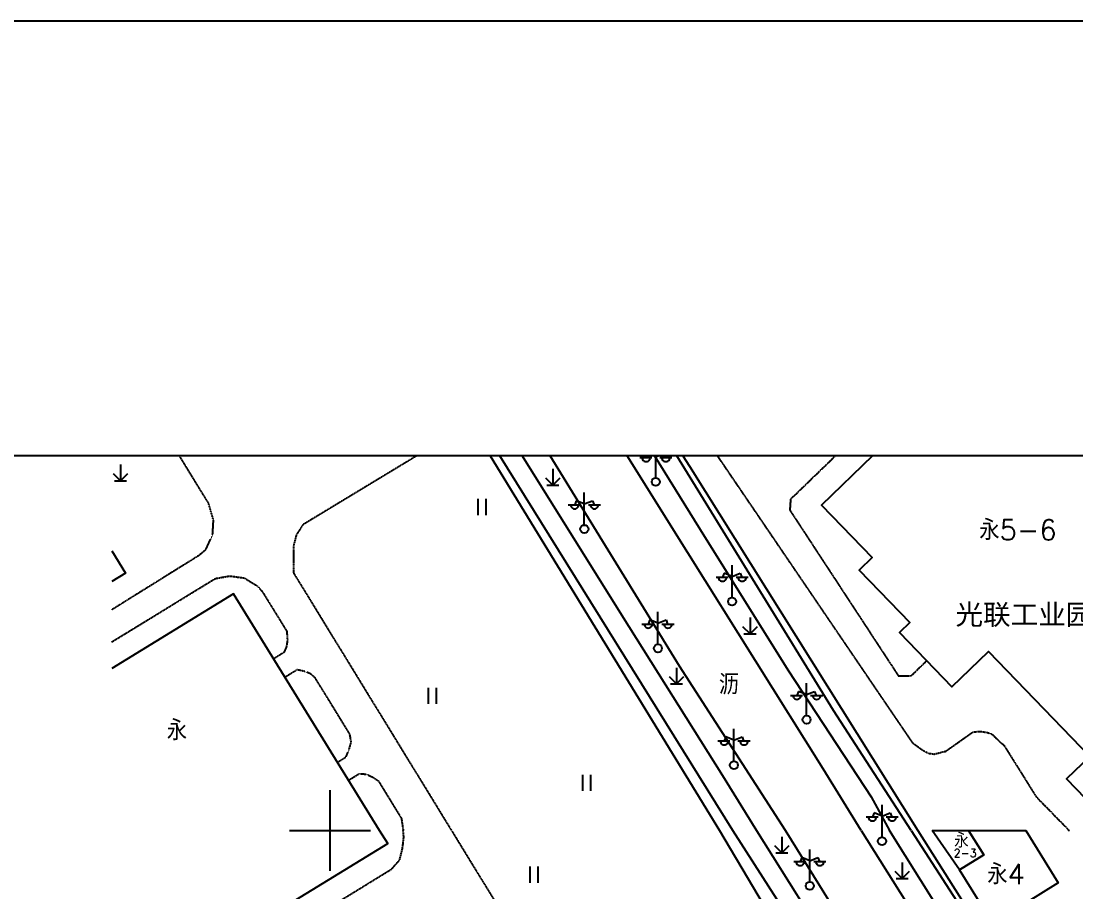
# Model space of a CAD drawing. Extents: x 1977 to 1034874806, y 3985 to 587211952.
# Drawn here: x 516523620 to 516784391, y 293584827 to 293800000 of the extents above; entities that cross this region are included whole.
import ezdxf
from ezdxf.enums import TextEntityAlignment as Align
from ezdxf.xclip import XClip

# ---------------------------------------------------------------- set-up
doc = ezdxf.new("R2010")
doc.units = 0
doc.header["$LTSCALE"] = 10
doc.header["$MEASUREMENT"] = 0
doc.header["$XCLIPFRAME"] = 0
doc.linetypes.add('X-地形图$0$B1', pattern=[3, 2, -1])
for name, color, linetype in [('M-用地 代征道路', 216, 'Continuous'), ('M-用地 代征道路坐标', 140, 'Continuous'), ('M-用地 地形图', 8, 'Continuous')]:
    doc.layers.add(name, color=color, linetype=linetype)
doc.layers.add('X-总平面（删除标注）$0$04-不打印_辅助线', color=165, linetype='Continuous', plot=False)
doc.styles.add('X-地形图$0$HZ', font='simplex.shx', dxfattribs={"bigfont": 'hztxt.shx'})
doc.styles.add('台湖总图-0812$0$黑体', font='simhei.ttf')
doc.linetypes.add('X-地形图$0$B14', pattern='A,4.5,[145,symbolx.shx,S=0.5,R=0,X=0,Y=0],4.5,-0.5,[146,symbolx.shx,S=1,R=0,X=0,Y=0],-0.5', length=10)

# ---------------------------------------------------------------- blocks, each defined once
blk = doc.blocks.new('X-地形图$0$BC112')
for p, q in [((-0.49, -0.99), (-0.49, 1.01)), ((0.51, -0.99), (0.51, 1.01))]:
    blk.add_line(p, q)
blk = doc.blocks.new('X-地形图$0$BC028')
for p, q in [((0, 0.5), (0, 4.5)), ((-1.98, 3), (-0.49, 3)), ((-0.99, 3.5), (-1.19, 3)), ((0, 3.1), (-0.99, 3.5)), ((0, 3.1), (1, 3.5)), ((0.5, 3), (2, 3)), ((1, 3.5), (1.2, 3))]:
    blk.add_line(p, q)
blk.add_circle((0, 0), 0.5)
for centre in [(-1.19, 3), (1.25, 3)]:
    blk.add_arc(centre, 0.5, 179, 0)
blk = doc.blocks.new('X-地形图$0$BC114')
for p, q in [((0, 1), (0, -1)), ((0, -1), (-0.87, -0.13)), ((-0.75, -1), (0.75, -1)), ((0.87, -0.13), (0, -1))]:
    blk.add_line(p, q)
blk = doc.blocks.new('dixingtu')
for p, q in [((516600000, 293600000), (516600000, 293610000)), ((516590000, 293600000), (516610000, 293600000))]:
    blk.add_line(p, q)
at = {"linetype": 'Continuous'}
for points in [[(516743637, 293600000), (516724444, 293629670), (516681573, 293699322), (516619168, 293800000)], [(516619694, 293800000), (516633324, 293778505), (516688824, 293690043)], [(516600000, 293590000), (516600000, 293600000)]]:
    blk.add_lwpolyline(points, dxfattribs=at)
at = {"linetype": 'X-地形图$0$B1'}
blk.add_lwpolyline([(516752072, 293619491), (516749349, 293618799), (516747926, 293619009), (516746489, 293619790), (516744147, 293621504), (516622729, 293800000)], dxfattribs=at)
at = {"linetype": 'X-地形图$0$B1', "flags": 128}
for points in [[(516815700, 293618847), (516793029, 293744308), (516791713, 293745729), (516790447, 293746826), (516788334, 293747580), (516786900, 293747756), (516784367, 293747420), (516780590, 293746086), (516770391, 293736433), (516769673, 293735204), (516769389, 293733950), (516769706, 293732854), (516770331, 293731037)], [(516567407, 293667835), (516569313, 293669456), (516570967, 293673070), (516571185, 293676656), (516569975, 293680844), (516564741, 293689365), (516560554, 293696181), (516555681, 293704112), (516553368, 293705488), (516552129, 293706224), (516547576, 293706459), (516543794, 293705179), (516538681, 293702054), (516531905, 293697801), (516460757, 293653148), (516449554, 293646116), (516449266, 293644292), (516450608, 293641692), (516452824, 293638365), (516453528, 293637233)], [(516633243, 293699704), (516593302, 293675557), (516591652, 293673028), (516590998, 293670445), (516590975, 293663633), (516630022, 293600000)], [(516731374, 293698768), (516713854, 293681839), (516713771, 293680798), (516713667, 293679165), (516740503, 293638211), (516743674, 293638223)], [(516567407, 293667835), (516458422, 293600000)], [(516469915, 293600000), (516571650, 293662276), (516575180, 293662894), (516578816, 293662391), (516581892, 293660491), (516583205, 293659122), (516589302, 293649220), (516589458, 293646994), (516589178, 293645317), (516588584, 293643977), (516586047, 293642409)], [(516743674, 293638223), (516747517, 293641951)], [(516601832, 293616871), (516603968, 293618191), (516604730, 293620075), (516605243, 293621841), (516604887, 293623821), (516596337, 293637698), (516595174, 293638710), (516593832, 293639269), (516591863, 293639710), (516588862, 293637855)], [(516752072, 293619491), (516758879, 293624297), (516760512, 293624504), (516762404, 293624251), (516763590, 293623823), (516764656, 293622827), (516766668, 293620952), (516774577, 293608321), (516782703, 293600000)], [(516604580, 293612426), (516607199, 293614044), (516608948, 293613925), (516610545, 293613184), (516611919, 293612276), (516617635, 293603009), (516618080, 293600000)], [(516436798, 293481239), (516615214, 293590455), (516617200, 293592721), (516617925, 293595616), (516618235, 293598305), (516618080, 293600000)], [(516630022, 293600000), (516681062, 293516823)]]:
    blk.add_lwpolyline(points, dxfattribs=at)
at = {"linetype": 'Continuous', "flags": 128}
for points in [[(516792288, 293672813), (516801280, 293681530), (516788742, 293694463), (516795853, 293701357), (516783331, 293714274), (516793084, 293723729), (516780123, 293737209), (516721503, 293680379), (516734028, 293667459), (516730802, 293664332), (516743328, 293651411), (516740758, 293648920), (516753758, 293635516), (516762819, 293644260), (516787870, 293618301), (516782100, 293612733), (516793698, 293600754), (516809616, 293616156), (516804060, 293621906), (516810492, 293628170), (516804948, 293633908), (516808897, 293637730), (516796359, 293650673), (516805341, 293659349)], [(516482455, 293622685), (516466407, 293648975), (516533380, 293689859), (516549429, 293663569)], [(516748849, 293600000), (516757879, 293600000), (516761620, 293593979), (516755639, 293590264)], [(516757879, 293600000), (516771997, 293600000), (516780024, 293587092), (516763857, 293577041), (516755639, 293590264), (516761620, 293593979)]]:
    blk.add_lwpolyline(points, close=True, dxfattribs=at)
for points in [[(516731272, 293600000), (516721890, 293615216), (516688467, 293668625), (516664903, 293706237), (516660573, 293713056), (516660157, 293714060), (516660132, 293715147), (516660502, 293716169), (516661217, 293716988), (516662180, 293717493), (516663260, 293717616), (516664311, 293717340), (516665192, 293716702), (516665277, 293716608), (516692586, 293672616), (516713360, 293639480), (516733737, 293608312), (516738307, 293600000)], [(516712579, 293600000), (516686422, 293640592), (516646827, 293704957), (516646454, 293705403), (516645548, 293706015), (516644482, 293706259), (516643400, 293706104), (516642446, 293705569), (516641748, 293704728), (516641399, 293703691), (516641446, 293702599), (516641883, 293701597), (516672092, 293653312), (516697001, 293613600), (516705444, 293600000)], [(516699618, 293600000), (516636397, 293701511), (516634636, 293700624)], [(516688824, 293690043), (516745315, 293600000)], [(516612260, 293600000), (516576092, 293658516), (516480868, 293600000)], [(516400000, 293465605), (516614247, 293596753), (516612260, 293600000)], [(516730787, 293536639), (516735011, 293540115), (516734835, 293543503), (516733339, 293547199), (516722955, 293562115), (516710492, 293582999), (516699618, 293600000)], [(516705444, 293600000), (516733686, 293555015), (516735138, 293553915), (516737118, 293554047), (516737778, 293554531), (516738614, 293555719), (516738614, 293556863), (516737646, 293559635), (516712579, 293600000)], [(516731272, 293600000), (516751995, 293567159), (516753799, 293565751), (516755999, 293566059), (516757143, 293567203), (516757671, 293568259), (516757275, 293569799), (516738307, 293600000)], [(516743637, 293600000), (516762632, 293570635), (516765591, 293567929), (516768483, 293567071), (516771430, 293566954), (516775832, 293567555), (516788718, 293571801)], [(516745315, 293600000), (516764736, 293569275), (516766426, 293568148), (516768180, 293567362), (516791673, 293579444)]]:
    blk.add_lwpolyline(points, dxfattribs=at)
at = {"linetype": 'X-地形图$0$B14', "flags": 128}
for points in [[(516633243, 293699704), (516634636, 293700624), (516696286, 293600000)], [(516696286, 293600000), (516719418, 293560971)]]:
    blk.add_lwpolyline(points, dxfattribs=at)
at = {"linetype": 'Continuous', "xscale": 2000, "yscale": 2000, "zscale": 2000}
for name, p in [('X-地形图$0$BC028', (516680519, 293686148)), ('X-地形图$0$BC114', (516548219, 293688427)), ('X-地形图$0$BC114', (516655083, 293687352)), ('X-地形图$0$BC028', (516662855, 293674484)), ('X-地形图$0$BC112', (516637615, 293679925)), ('X-地形图$0$BC028', (516699391, 293656581)), ('X-地形图$0$BC028', (516681055, 293645013)), ('X-地形图$0$BC114', (516703824, 293650625)), ('X-地形图$0$BC114', (516685633, 293638216)), ('X-地形图$0$BC028', (516717805, 293627381)), ('X-地形图$0$BC112', (516625319, 293633246)), ('X-地形图$0$BC028', (516699845, 293616138)), ('X-地形图$0$BC112', (516663439, 293611749)), ('X-地形图$0$BC028', (516736461, 293597367)), ('X-地形图$0$BC114', (516711677, 293596449)), ('X-地形图$0$BC028', (516718597, 293586323)), ('X-地形图$0$BC114', (516741448, 293590108)), ('X-地形图$0$BC112', (516650454, 293589076))]:
    blk.add_blockref(name, p, dxfattribs=at)
at = {"linetype": 'Continuous', "style": 'X-地形图$0$HZ'}
blk.add_text('永5-6', height=5000, dxfattribs=at).set_placement((516770092, 293674285), align=Align.MIDDLE_CENTER)
blk.add_text('沥', height=5000, dxfattribs=at).set_placement((516696124, 293633589))
for s, height, p in [('永', 5000, (516562132, 293625051)), ('永', 3600, (516756091, 293597732)), ('2-3', 2000, (516757006, 293594428)), ('永4', 5000, (516767132, 293589462))]:
    blk.add_text(s, height=height, dxfattribs=at).set_placement(p, align=Align.MIDDLE)

msp = doc.modelspace()

# ---------------------------------------------------------------- hatches: boundary and pattern name
at = {"layer": 'M-用地 代征道路', "linetype": 'Continuous'}
h = msp.add_hatch(dxfattribs=at)
h.set_pattern_fill('ANSI31', color=256, scale=2000, angle=45)
h.set_pattern_definition([(90, (5e-07, -9e-07), (-3175, 7e-13), [])])
h.paths.add_polyline_path([(516805773, 293547166), (516819249, 293553749), (516833059, 293559601), (516850264, 293570958, -0.0374849066), (516891830, 293580614, -0.0374860606), (516934373, 293583957), (517108952, 293584561), (517129064, 293564630), (517129758, 293441475), (517124870, 293421447), (517125067, 293386448), (517120118, 293377370), (517113257, 293364786), (516977085, 293278102), (516956377, 293282701), (516937582, 293312227), (516922624, 293326413), (516799129, 293520414), (516801840, 293531330)], flags=16)
edge = h.paths.add_edge_path()
edge.add_line((517148867, 293599699), (516934315.329, 293598955.98))
edge.add_arc((516935357.134, 293298946.875), 300010.915, 90.19896327, 106.33801982)
edge.add_arc((516935363.791, 293298956.272), 300003.769, 106.33974463, 122.48004836)
edge.add_line((516774260, 293552033), (516760762, 293543441))
edge.add_line((516760762, 293543441), (516959452, 293231315))
edge.add_line((516959452, 293231315), (517150257, 293352776))
edge.add_line((517150257, 293352776), (517148867, 293599699))
h.paths.add_polyline_path([(516983988, 293276570), (516977085, 293278102), (517113257, 293364786), (517108308, 293355708), (517078783, 293336913), (517064596, 293321955), (517033070, 293301887), (517013514, 293295365)])

# ---------------------------------------------------------------- linework, layer by layer
at = {"layer": 'M-用地 代征道路坐标', "color": 216, "linetype": 'Continuous'}
msp.add_lwpolyline([(516774260, 293552033), (516760762, 293543441), (516959452, 293231315), (517150257, 293352776), (517148867, 293599699), (516934321, 293598956, 0.0705413025), (516850963, 293586843, 0.0705420223), (516774260, 293552033)], format="xyb", close=True, dxfattribs=at)
at = {"layer": 'X-总平面（删除标注）$0$04-不打印_辅助线'}
for points in [[(516400000.068, 292999999.894), (517400000.068, 292999999.894), (517400000.068, 293799999.894), (516400000.068, 293799999.894)], [(517191244.798, 293692605.751), (516448445.511, 293692599.751), (516448445.511, 293199993.894), (517191244.798, 293199999.894)]]:
    msp.add_lwpolyline(points, close=True, dxfattribs=at)

# ---------------------------------------------------------------- block references
at = {"layer": 'M-用地 地形图'}
ref = msp.add_blockref('dixingtu', (0.068, -0.106), dxfattribs=at)
XClip(ref).set_block_clipping_path([(516546032.4072857499, 293199999.9999999404), (517191244.7300934196, 293692600.7206964493)])

# ---------------------------------------------------------------- texts
at = {"layer": 'M-用地 地形图', "color": 7, "ltscale": 10, "style": '台湖总图-0812$0$黑体'}
msp.add_text('光联工业园三期', height=5000, dxfattribs=at).set_placement((516754628.243, 293650863.832))

doc.saveas('drawing.dxf')
